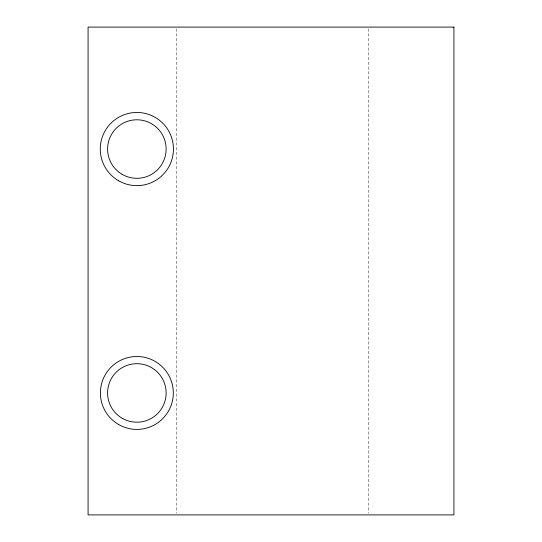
<?xml version="1.0" encoding="UTF-8"?>
<svg xmlns="http://www.w3.org/2000/svg" width="542" height="542" viewBox="0 0 542 542"><rect width="100%" height="100%" fill="white"/><g stroke="black" fill="none" stroke-linecap="round" stroke-linejoin="round"><path stroke-width="0.41" stroke-dasharray="2.71 2.03" d="M368.56 28.794L368.56 513.206M176.767 28.794L176.767 513.206"/><path stroke-width="0.81" d="M453.925 27.1L88.075 27.1L88.075 514.9L453.925 514.9L453.925 27.1M122.221 174.395A29.268 29.268 0 0 0 166.123 149.05A29.268 29.268 0 0 0 122.221 123.705A29.268 29.268 0 0 0 122.221 174.395M122.221 418.295A29.268 29.268 0 0 0 166.123 392.95A29.268 29.268 0 0 0 122.221 367.605A29.268 29.268 0 0 0 122.221 418.295M118.562 180.737A36.585 36.585 0 0 0 173.44 149.05A36.585 36.585 0 0 0 118.562 117.363A36.585 36.585 0 0 0 118.562 180.737M118.623 424.522A36.456 36.456 0 0 0 173.311 392.95A36.456 36.456 0 0 0 118.623 361.378A36.456 36.456 0 0 0 118.623 424.522"/></g></svg>
